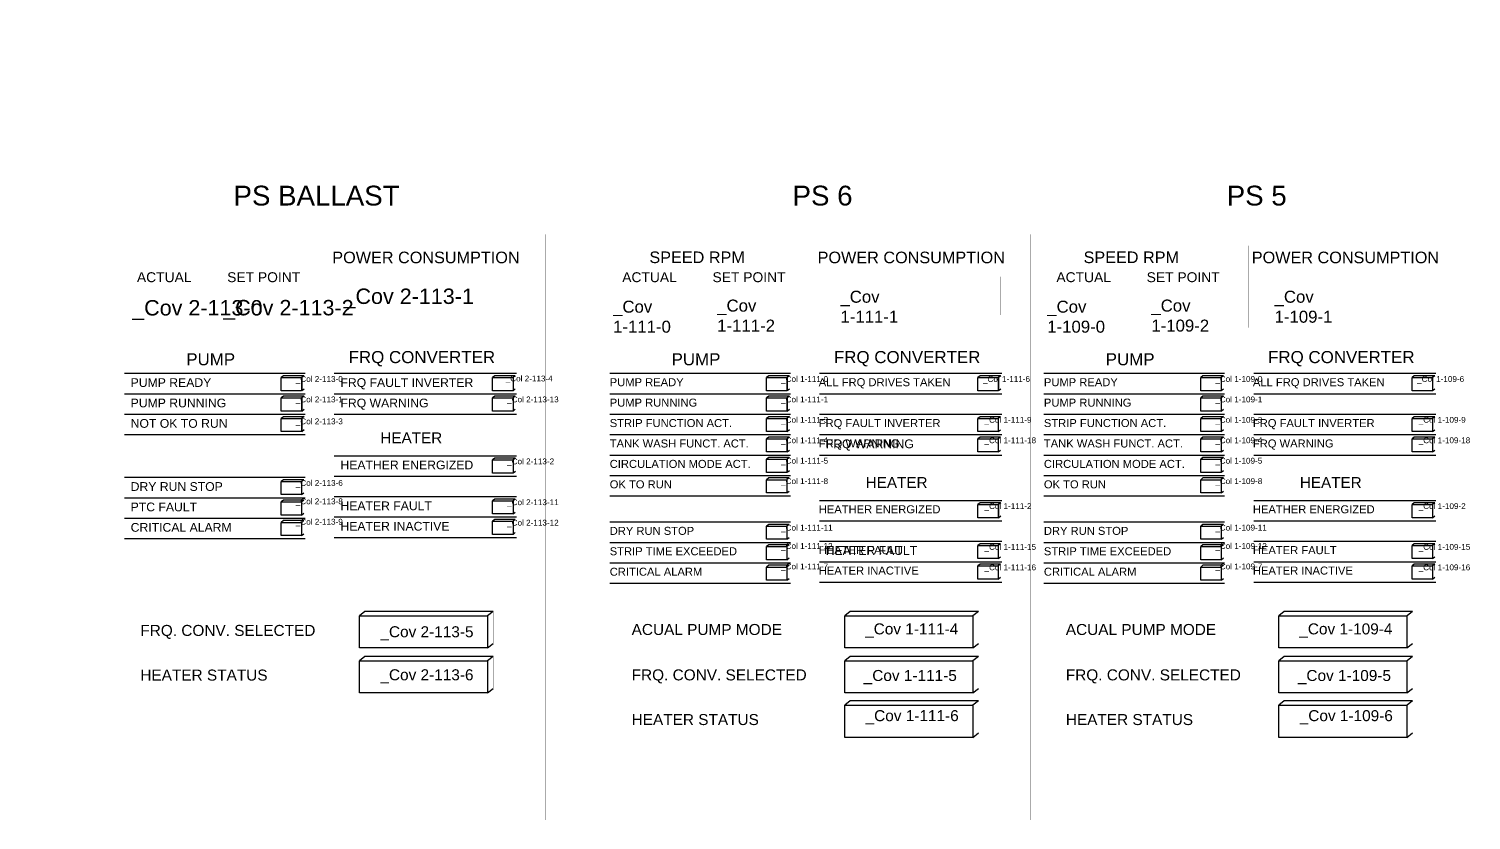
# Model space of a CAD drawing. Extents: x 56577 to 72798, y 155459 to 163459.
# Drawn here: x 56577 to 63786, y 159503 to 163459 of the extents above; entities that cross this region are included whole.
import ezdxf

# ---------------------------------------------------------------- set-up
doc = ezdxf.new("R2010")
doc.units = 0
doc.header["$MEASUREMENT"] = 0
doc.layers.get('0').update_dxf_attribs({"linetype": 'CONTINUOUS'})
for name, color, linetype in [('Alarm fields', 20, 'CONTINUOUS'), ('Info fields', 101, 'CONTINUOUS'), ('OMRISS', 8, 'CONTINUOUS'), ('Omriss pump object', 211, 'CONTINUOUS'), ('Pump text', 7, 'CONTINUOUS')]:
    doc.layers.add(name, color=color, linetype=linetype)
doc.layers.add('Bilge', color=50, linetype='CONTINUOUS', plot=False)
doc.styles.add('ARIAL', font='ARIAL.TTF', dxfattribs={"height": 12})

msp = doc.modelspace()

# ---------------------------------------------------------------- linework, layer by layer
at = {"layer": 'Alarm fields'}
for points in [[(58103.7, 161736.6), (59013.9, 161736.6)], [(58103.7, 161634.5), (59013.9, 161634.5)], [(58103.7, 161532.4), (59013.9, 161532.4)], [(60529.6, 161532.4), (61439.8, 161532.4)], [(62699.9, 161532.4), (63610.1, 161532.4)], [(60529.6, 161430.3), (61439.8, 161430.3)], [(62699.9, 161430.3), (63610.1, 161430.3)], [(60529.6, 161328.1), (61439.8, 161328.1)], [(62699.9, 161328.1), (63610.1, 161328.1)], [(57055.1, 161216.9), (57957.4, 161216.9)], [(57055.1, 161114.8), (57957.4, 161114.8)], [(58103.7, 161120.5), (59013.9, 161120.5)], [(57055.1, 161012.7), (57957.4, 161012.7)], [(58103.7, 161018.4), (59013.9, 161018.4)], [(59481, 160993.5), (60383.3, 160993.5)], [(61651.2, 160993.5), (62553.6, 160993.5)], [(57055.1, 160910.5), (57957.4, 160910.5)], [(58103.7, 160916.3), (59013.9, 160916.3)], [(59481, 160891.4), (60383.3, 160891.4)], [(60529.6, 160897.1), (61439.8, 160897.1)], [(61651.2, 160891.4), (62553.6, 160891.4)], [(62699.9, 160897.1), (63610.1, 160897.1)], [(59481, 160789.3), (60383.3, 160789.3)], [(60529.6, 160795), (61439.8, 160795)], [(61651.2, 160789.3), (62553.6, 160789.3)], [(62699.9, 160795), (63610.1, 160795)], [(59481, 160687.1), (60383.3, 160687.1)], [(60529.6, 160692.9), (61439.8, 160692.9)], [(61651.2, 160687.1), (62553.6, 160687.1)], [(62699.9, 160692.9), (63610.1, 160692.9)]]:
    msp.add_lwpolyline(points, dxfattribs=at)
at = {"layer": 'Alarm fields', "linetype": 'Continuous'}
for points in [[(59008.6, 161724.1), (58906, 161724.1), (58895.1, 161715.4), (58997, 161715.4), (58997.1, 161715.5)], [(59008.6, 161724.1), (58906, 161724.1), (58895.1, 161715.4), (58997, 161715.4), (58997.1, 161715.5)], [(59008.6, 161724.1), (58997.1, 161715.5), (58997, 161715.4), (58997, 161649.9), (59008.6, 161658.9)], [(59008.6, 161622), (58906, 161622), (58895.1, 161613.3), (58997, 161613.3), (58997.1, 161613.4)], [(59008.6, 161622), (58906, 161622), (58895.1, 161613.3), (58997, 161613.3), (58997.1, 161613.4)], [(59008.6, 161622), (58997.1, 161613.4), (58997, 161613.3), (58997, 161547.8), (59008.6, 161556.8)], [(61434.5, 161519.9), (61332, 161519.9), (61321, 161511.2), (61422.9, 161511.2), (61423, 161511.3)], [(61434.5, 161519.9), (61332, 161519.9), (61321, 161511.2), (61422.9, 161511.2), (61423, 161511.3)], [(61434.5, 161519.9), (61423, 161511.3), (61422.9, 161511.2), (61422.9, 161445.7), (61434.5, 161454.7)], [(63604.7, 161519.9), (63502.2, 161519.9), (63491.3, 161511.2), (63593.1, 161511.2), (63593.2, 161511.3)], [(63604.7, 161519.9), (63502.2, 161519.9), (63491.3, 161511.2), (63593.1, 161511.2), (63593.2, 161511.3)], [(63604.7, 161519.9), (63593.2, 161511.3), (63593.1, 161511.2), (63593.1, 161445.7), (63604.7, 161454.7)], [(61434.5, 161417.8), (61332, 161417.8), (61321, 161409.1), (61422.9, 161409.1), (61423, 161409.2)], [(61434.5, 161417.8), (61332, 161417.8), (61321, 161409.1), (61422.9, 161409.1), (61423, 161409.2)], [(61434.5, 161417.8), (61423, 161409.2), (61422.9, 161409.1), (61422.9, 161343.5), (61434.5, 161352.6)], [(63604.7, 161417.8), (63502.2, 161417.8), (63491.3, 161409.1), (63593.1, 161409.1), (63593.2, 161409.2)], [(63604.7, 161417.8), (63502.2, 161417.8), (63491.3, 161409.1), (63593.1, 161409.1), (63593.2, 161409.2)], [(63604.7, 161417.8), (63593.2, 161409.2), (63593.1, 161409.1), (63593.1, 161343.5), (63604.7, 161352.6)], [(57952.1, 161204.4), (57849.5, 161204.4), (57838.6, 161195.7), (57940.5, 161195.7), (57940.6, 161195.8)], [(57952.1, 161204.4), (57940.6, 161195.8), (57940.5, 161195.7), (57940.5, 161130.2), (57952.1, 161139.2)], [(57952.1, 161102.3), (57849.5, 161102.3), (57838.6, 161093.6), (57940.5, 161093.6), (57940.6, 161093.7)], [(57952.1, 161102.3), (57940.6, 161093.7), (57940.5, 161093.6), (57940.5, 161028.1), (57952.1, 161037.1)], [(59008.6, 161108), (58906, 161108), (58895.1, 161099.3), (58997, 161099.3), (58997.1, 161099.4)], [(59008.6, 161108), (58997.1, 161099.4), (58997, 161099.3), (58997, 161033.8), (59008.6, 161042.8)], [(57952.1, 161000.2), (57849.5, 161000.2), (57838.6, 160991.5), (57940.5, 160991.5), (57940.6, 160991.6)], [(57952.1, 161000.2), (57940.6, 160991.6), (57940.5, 160991.5), (57940.5, 160925.9), (57952.1, 160935)], [(59008.6, 161005.9), (58906, 161005.9), (58895.1, 160997.2), (58997, 160997.2), (58997.1, 160997.3)], [(59008.6, 161005.9), (58997.1, 160997.3), (58997, 160997.2), (58997, 160931.7), (59008.6, 160940.7)], [(60378, 160981), (60275.4, 160981), (60264.5, 160972.3), (60366.4, 160972.3), (60366.5, 160972.4)], [(60378, 160981), (60366.5, 160972.4), (60366.4, 160972.3), (60366.4, 160906.8), (60378, 160915.8)], [(62548.2, 160981), (62445.7, 160981), (62434.8, 160972.3), (62536.6, 160972.3), (62536.7, 160972.4)], [(62548.2, 160981), (62536.7, 160972.4), (62536.6, 160972.3), (62536.6, 160906.8), (62548.2, 160915.8)], [(60378, 160878.9), (60275.4, 160878.9), (60264.5, 160870.2), (60366.4, 160870.2), (60366.5, 160870.3)], [(60378, 160878.9), (60366.5, 160870.3), (60366.4, 160870.2), (60366.4, 160804.7), (60378, 160813.7)], [(61434.5, 160884.6), (61332, 160884.6), (61321, 160875.9), (61422.9, 160875.9), (61423, 160876)], [(61434.5, 160884.6), (61423, 160876), (61422.9, 160875.9), (61422.9, 160810.4), (61434.5, 160819.4)], [(62548.2, 160878.9), (62445.7, 160878.9), (62434.8, 160870.2), (62536.6, 160870.2), (62536.7, 160870.3)], [(62548.2, 160878.9), (62536.7, 160870.3), (62536.6, 160870.2), (62536.6, 160804.7), (62548.2, 160813.7)], [(63604.7, 160884.6), (63502.2, 160884.6), (63491.3, 160875.9), (63593.1, 160875.9), (63593.2, 160876)], [(63604.7, 160884.6), (63593.2, 160876), (63593.1, 160875.9), (63593.1, 160810.4), (63604.7, 160819.4)], [(60378, 160776.8), (60275.4, 160776.8), (60264.5, 160768.1), (60366.4, 160768.1), (60366.5, 160768.2)], [(60378, 160776.8), (60366.5, 160768.2), (60366.4, 160768.1), (60366.4, 160702.5), (60378, 160711.6)], [(61434.5, 160782.5), (61332, 160782.5), (61321, 160773.8), (61422.9, 160773.8), (61423, 160773.9)], [(61434.5, 160782.5), (61423, 160773.9), (61422.9, 160773.8), (61422.9, 160708.3), (61434.5, 160717.3)], [(62548.2, 160776.8), (62445.7, 160776.8), (62434.8, 160768.1), (62536.6, 160768.1), (62536.7, 160768.2)], [(62548.2, 160776.8), (62536.7, 160768.2), (62536.6, 160768.1), (62536.6, 160702.5), (62548.2, 160711.6)], [(63604.7, 160782.5), (63502.2, 160782.5), (63491.3, 160773.8), (63593.1, 160773.8), (63593.2, 160773.9)], [(63604.7, 160782.5), (63593.2, 160773.9), (63593.1, 160773.8), (63593.1, 160708.3), (63604.7, 160717.3)]]:
    msp.add_lwpolyline(points, dxfattribs=at)
for points in [[(58895.1, 161715.4), (58997, 161715.4), (58997, 161649.9), (58895.1, 161649.9)], [(58895.1, 161613.3), (58997, 161613.3), (58997, 161547.8), (58895.1, 161547.8)], [(61321, 161511.2), (61422.9, 161511.2), (61422.9, 161445.7), (61321, 161445.7)], [(63491.3, 161511.2), (63593.1, 161511.2), (63593.1, 161445.7), (63491.3, 161445.7)], [(61321, 161409.1), (61422.9, 161409.1), (61422.9, 161343.5), (61321, 161343.5)], [(63491.3, 161409.1), (63593.1, 161409.1), (63593.1, 161343.5), (63491.3, 161343.5)], [(57838.6, 161195.7), (57940.5, 161195.7), (57940.5, 161130.2), (57838.6, 161130.2)], [(57838.6, 161093.6), (57940.5, 161093.6), (57940.5, 161028.1), (57838.6, 161028.1)], [(58895.1, 161099.3), (58997, 161099.3), (58997, 161033.8), (58895.1, 161033.8)], [(57838.6, 160991.5), (57940.5, 160991.5), (57940.5, 160925.9), (57838.6, 160925.9)], [(58895.1, 160997.2), (58997, 160997.2), (58997, 160931.7), (58895.1, 160931.7)], [(60264.5, 160972.3), (60366.4, 160972.3), (60366.4, 160906.8), (60264.5, 160906.8)], [(62434.8, 160972.3), (62536.6, 160972.3), (62536.6, 160906.8), (62434.8, 160906.8)], [(60264.5, 160870.2), (60366.4, 160870.2), (60366.4, 160804.7), (60264.5, 160804.7)], [(61321, 160875.9), (61422.9, 160875.9), (61422.9, 160810.4), (61321, 160810.4)], [(62434.8, 160870.2), (62536.6, 160870.2), (62536.6, 160804.7), (62434.8, 160804.7)], [(63491.3, 160875.9), (63593.1, 160875.9), (63593.1, 160810.4), (63491.3, 160810.4)], [(60264.5, 160768.1), (60366.4, 160768.1), (60366.4, 160702.5), (60264.5, 160702.5)], [(61321, 160773.8), (61422.9, 160773.8), (61422.9, 160708.3), (61321, 160708.3)], [(62434.8, 160768.1), (62536.6, 160768.1), (62536.6, 160702.5), (62434.8, 160702.5)], [(63491.3, 160773.8), (63593.1, 160773.8), (63593.1, 160708.3), (63491.3, 160708.3)]]:
    msp.add_lwpolyline(points, close=True, dxfattribs=at)
at = {"layer": 'Alarm fields', "linetype": 'Continuous', "const_width": 0.0436}
for points in [[(59008.6, 161658.9), (59008.6, 161724.1)], [(58997, 161649.9), (59008.6, 161658.9)], [(59008.6, 161556.8), (59008.6, 161622)], [(58997, 161547.8), (59008.6, 161556.8)], [(61434.5, 161454.7), (61434.5, 161519.9)], [(63604.7, 161454.7), (63604.7, 161519.9)], [(61422.9, 161445.7), (61434.5, 161454.7)], [(63593.1, 161445.7), (63604.7, 161454.7)], [(61422.9, 161343.5), (61434.5, 161352.6)], [(61434.5, 161352.6), (61434.5, 161417.8)], [(63593.1, 161343.5), (63604.7, 161352.6)], [(63604.7, 161352.6), (63604.7, 161417.8)], [(57940.5, 161130.2), (57952.1, 161139.2)], [(57952.1, 161139.2), (57952.1, 161204.4)], [(57952.1, 161037.1), (57952.1, 161102.3)], [(59008.6, 161042.8), (59008.6, 161108)], [(57940.5, 161028.1), (57952.1, 161037.1)], [(57952.1, 160935), (57952.1, 161000.2)], [(58997, 161033.8), (59008.6, 161042.8)], [(59008.6, 160940.7), (59008.6, 161005.9)], [(57940.5, 160925.9), (57952.1, 160935)], [(58997, 160931.7), (59008.6, 160940.7)], [(60378, 160915.8), (60378, 160981)], [(62548.2, 160915.8), (62548.2, 160981)], [(60366.4, 160906.8), (60378, 160915.8)], [(60378, 160813.7), (60378, 160878.9)], [(61434.5, 160819.4), (61434.5, 160884.6)], [(62536.6, 160906.8), (62548.2, 160915.8)], [(62548.2, 160813.7), (62548.2, 160878.9)], [(63604.7, 160819.4), (63604.7, 160884.6)], [(60366.4, 160804.7), (60378, 160813.7)], [(60378, 160711.6), (60378, 160776.8)], [(61422.9, 160810.4), (61434.5, 160819.4)], [(61434.5, 160717.3), (61434.5, 160782.5)], [(62536.6, 160804.7), (62548.2, 160813.7)], [(62548.2, 160711.6), (62548.2, 160776.8)], [(63593.1, 160810.4), (63604.7, 160819.4)], [(63604.7, 160717.3), (63604.7, 160782.5)], [(60366.4, 160702.5), (60378, 160711.6)], [(61422.9, 160708.3), (61434.5, 160717.3)], [(62536.6, 160702.5), (62548.2, 160711.6)], [(63593.1, 160708.3), (63604.7, 160717.3)]]:
    msp.add_lwpolyline(points, dxfattribs=at)
at = {"layer": 'Info fields'}
for points in [[(57055.1, 161736.6), (57957.4, 161736.6)], [(59481, 161736.6), (60383.3, 161736.6)], [(60529.6, 161736.6), (61439.8, 161736.6)], [(61651.2, 161736.6), (62553.6, 161736.6)], [(62699.9, 161736.6), (63610.1, 161736.6)], [(57055.1, 161634.5), (57957.4, 161634.5)], [(59481, 161634.5), (60383.3, 161634.5)], [(60529.6, 161634.5), (61439.8, 161634.5)], [(61651.2, 161634.5), (62553.6, 161634.5)], [(62699.9, 161634.5), (63610.1, 161634.5)], [(57055.1, 161532.4), (57957.4, 161532.4)], [(59481, 161532.4), (60383.3, 161532.4)], [(61651.2, 161532.4), (62553.6, 161532.4)], [(57055.1, 161430.3), (57957.4, 161430.3)], [(57055.1, 161430.3), (57957.4, 161430.3)], [(59481, 161430.3), (60383.3, 161430.3)], [(59481, 161430.3), (60383.3, 161430.3)], [(61651.2, 161430.3), (62553.6, 161430.3)], [(61651.2, 161430.3), (62553.6, 161430.3)], [(58103.7, 161324.7), (59013.9, 161324.7)], [(59481, 161328.1), (60383.3, 161328.1)], [(61651.2, 161328.1), (62553.6, 161328.1)], [(58103.7, 161222.6), (59013.9, 161222.6)], [(59481, 161226), (60383.3, 161226)], [(59481, 161226), (60383.3, 161226)], [(61651.2, 161226), (62553.6, 161226)], [(61651.2, 161226), (62553.6, 161226)], [(59481, 161123.9), (60383.3, 161123.9)], [(60529.6, 161101.3), (61439.8, 161101.3)], [(61651.2, 161123.9), (62553.6, 161123.9)], [(62699.9, 161101.3), (63610.1, 161101.3)], [(60529.6, 160999.2), (61439.8, 160999.2)], [(62699.9, 160999.2), (63610.1, 160999.2)]]:
    msp.add_lwpolyline(points, dxfattribs=at)
at = {"layer": 'Info fields', "linetype": 'Continuous'}
for points in [[(57952.1, 161724.1), (57849.5, 161724.1), (57838.6, 161715.4), (57940.5, 161715.4), (57940.6, 161715.5)], [(57952.7, 161724.6), (57941.2, 161716), (57941, 161715.8), (57941, 161650.3), (57952.7, 161659.3)], [(60378, 161724.1), (60275.4, 161724.1), (60264.5, 161715.4), (60366.4, 161715.4), (60366.5, 161715.5)], [(60378.6, 161724.6), (60367.1, 161716), (60367, 161715.8), (60367, 161650.3), (60378.6, 161659.3)], [(61434.5, 161724.1), (61332, 161724.1), (61321, 161715.4), (61422.9, 161715.4), (61423, 161715.5)], [(61435.1, 161724.6), (61423.6, 161716), (61423.5, 161715.8), (61423.5, 161650.3), (61435.1, 161659.3)], [(62548.2, 161724.1), (62445.7, 161724.1), (62434.8, 161715.4), (62536.6, 161715.4), (62536.7, 161715.5)], [(62548.8, 161724.6), (62537.3, 161716), (62537.2, 161715.8), (62537.2, 161650.3), (62548.8, 161659.3)], [(63604.7, 161724.1), (63502.2, 161724.1), (63491.3, 161715.4), (63593.1, 161715.4), (63593.2, 161715.5)], [(63605.3, 161724.6), (63593.8, 161716), (63593.7, 161715.8), (63593.7, 161650.3), (63605.3, 161659.3)], [(57952.1, 161622), (57849.5, 161622), (57838.6, 161613.3), (57940.5, 161613.3), (57940.6, 161613.4)], [(57952.7, 161622.5), (57941.2, 161613.9), (57941, 161613.7), (57941, 161548.2), (57952.7, 161557.2)], [(60378, 161622), (60275.4, 161622), (60264.5, 161613.3), (60366.4, 161613.3), (60366.5, 161613.4)], [(60378.6, 161622.5), (60367.1, 161613.9), (60367, 161613.7), (60367, 161548.2), (60378.6, 161557.2)], [(62548.2, 161622), (62445.7, 161622), (62434.8, 161613.3), (62536.6, 161613.3), (62536.7, 161613.4)], [(62548.8, 161622.5), (62537.3, 161613.9), (62537.2, 161613.7), (62537.2, 161548.2), (62548.8, 161557.2)], [(57952.1, 161519.9), (57849.5, 161519.9), (57838.6, 161511.2), (57940.5, 161511.2), (57940.6, 161511.3)], [(57952.7, 161520.4), (57941.2, 161511.8), (57941, 161511.6), (57941, 161446.1), (57952.7, 161455.1)], [(60378, 161519.9), (60275.4, 161519.9), (60264.5, 161511.2), (60366.4, 161511.2), (60366.5, 161511.3)], [(60378.6, 161520.4), (60367.1, 161511.8), (60367, 161511.6), (60367, 161446.1), (60378.6, 161455.1)], [(62548.2, 161519.9), (62445.7, 161519.9), (62434.8, 161511.2), (62536.6, 161511.2), (62536.7, 161511.3)], [(62548.8, 161520.4), (62537.3, 161511.8), (62537.2, 161511.6), (62537.2, 161446.1), (62548.8, 161455.1)], [(60378, 161417.8), (60275.4, 161417.8), (60264.5, 161409.1), (60366.4, 161409.1), (60366.5, 161409.2)], [(60378.6, 161418.2), (60367.1, 161409.7), (60367, 161409.5), (60367, 161344), (60378.6, 161353)], [(62548.2, 161417.8), (62445.7, 161417.8), (62434.8, 161409.1), (62536.6, 161409.1), (62536.7, 161409.2)], [(62548.8, 161418.2), (62537.3, 161409.7), (62537.2, 161409.5), (62537.2, 161344), (62548.8, 161353)], [(59008.6, 161312.2), (58906, 161312.2), (58895.1, 161303.5), (58997, 161303.5), (58997.1, 161303.6)], [(59009.2, 161312.7), (58997.7, 161304.1), (58997.5, 161304), (58997.5, 161238.4), (59009.2, 161247.5)], [(60378, 161315.7), (60275.4, 161315.7), (60264.5, 161307), (60366.4, 161307), (60366.5, 161307.1)], [(60378.6, 161316.1), (60367.1, 161307.5), (60367, 161307.4), (60367, 161241.9), (60378.6, 161250.9)], [(62548.2, 161315.7), (62445.7, 161315.7), (62434.8, 161307), (62536.6, 161307), (62536.7, 161307.1)], [(62548.8, 161316.1), (62537.3, 161307.5), (62537.2, 161307.4), (62537.2, 161241.9), (62548.8, 161250.9)], [(60378, 161213.6), (60275.4, 161213.6), (60264.5, 161204.8), (60366.4, 161204.8), (60366.5, 161205)], [(60378, 161213.6), (60366.5, 161205), (60366.4, 161204.8), (60366.4, 161139.3), (60378, 161148.3)], [(62548.2, 161213.6), (62445.7, 161213.6), (62434.8, 161204.8), (62536.6, 161204.8), (62536.7, 161205)], [(62548.2, 161213.6), (62536.7, 161205), (62536.6, 161204.8), (62536.6, 161139.3), (62548.2, 161148.3)], [(61434.5, 161088.8), (61332, 161088.8), (61321, 161080.1), (61422.9, 161080.1), (61423, 161080.3)], [(61435.1, 161089.3), (61423.6, 161080.7), (61423.5, 161080.6), (61423.5, 161015), (61435.1, 161024.1)], [(63604.7, 161088.8), (63502.2, 161088.8), (63491.3, 161080.1), (63593.1, 161080.1), (63593.2, 161080.3)], [(63605.3, 161089.3), (63593.8, 161080.7), (63593.7, 161080.6), (63593.7, 161015), (63605.3, 161024.1)], [(58897.8, 160545.4), (58256.4, 160545.4), (58229.7, 160524.1), (58869.3, 160524.1), (58869.7, 160524.4)], [(58897.8, 160545.4), (58869.7, 160524.4), (58869.3, 160524.1), (58869.3, 160363.5), (58897.8, 160385.6)], [(61323.7, 160545.4), (60682.3, 160545.4), (60655.6, 160524.1), (61295.2, 160524.1), (61295.6, 160524.4)], [(61323.7, 160545.4), (61295.6, 160524.4), (61295.2, 160524.1), (61295.2, 160363.5), (61323.7, 160385.6)], [(63493.9, 160545.4), (62852.6, 160545.4), (62825.8, 160524.1), (63465.4, 160524.1), (63465.8, 160524.4)], [(63493.9, 160545.4), (63465.8, 160524.4), (63465.4, 160524.1), (63465.4, 160363.5), (63493.9, 160385.6)], [(58897.8, 160320.8), (58256.4, 160320.8), (58229.7, 160299.4), (58869.3, 160299.4), (58869.7, 160299.8)], [(58897.8, 160320.8), (58869.7, 160299.8), (58869.3, 160299.4), (58869.3, 160138.9), (58897.8, 160161)], [(61323.7, 160320.8), (60682.3, 160320.8), (60655.6, 160299.4), (61295.2, 160299.4), (61295.6, 160299.8)], [(61323.7, 160320.8), (61295.6, 160299.8), (61295.2, 160299.4), (61295.2, 160138.9), (61323.7, 160161)], [(63493.9, 160320.8), (62852.6, 160320.8), (62825.8, 160299.4), (63465.4, 160299.4), (63465.8, 160299.8)], [(63493.9, 160320.8), (63465.8, 160299.8), (63465.4, 160299.4), (63465.4, 160138.9), (63493.9, 160161)], [(61323.7, 160098.6), (60682.3, 160098.6), (60655.6, 160077.2), (61295.2, 160077.2), (61295.6, 160077.6)], [(61323.7, 160098.6), (61295.6, 160077.6), (61295.2, 160077.2), (61295.2, 159916.7), (61323.7, 159938.8)], [(63493.9, 160098.6), (62852.6, 160098.6), (62825.8, 160077.2), (63465.4, 160077.2), (63465.8, 160077.6)], [(63493.9, 160098.6), (63465.8, 160077.6), (63465.4, 160077.2), (63465.4, 159916.7), (63493.9, 159938.8)]]:
    msp.add_lwpolyline(points, dxfattribs=at)
for points in [[(57838.6, 161715.4), (57940.5, 161715.4), (57940.5, 161649.9), (57838.6, 161649.9)], [(60264.5, 161715.4), (60366.4, 161715.4), (60366.4, 161649.9), (60264.5, 161649.9)], [(61321, 161715.4), (61422.9, 161715.4), (61422.9, 161649.9), (61321, 161649.9)], [(62434.8, 161715.4), (62536.6, 161715.4), (62536.6, 161649.9), (62434.8, 161649.9)], [(63491.3, 161715.4), (63593.1, 161715.4), (63593.1, 161649.9), (63491.3, 161649.9)], [(57838.6, 161613.3), (57940.5, 161613.3), (57940.5, 161547.8), (57838.6, 161547.8)], [(60264.5, 161613.3), (60366.4, 161613.3), (60366.4, 161547.8), (60264.5, 161547.8)], [(62434.8, 161613.3), (62536.6, 161613.3), (62536.6, 161547.8), (62434.8, 161547.8)], [(57838.6, 161511.2), (57940.5, 161511.2), (57940.5, 161445.7), (57838.6, 161445.7)], [(60264.5, 161511.2), (60366.4, 161511.2), (60366.4, 161445.7), (60264.5, 161445.7)], [(62434.8, 161511.2), (62536.6, 161511.2), (62536.6, 161445.7), (62434.8, 161445.7)], [(60264.5, 161409.1), (60366.4, 161409.1), (60366.4, 161343.5), (60264.5, 161343.5)], [(62434.8, 161409.1), (62536.6, 161409.1), (62536.6, 161343.5), (62434.8, 161343.5)], [(58895.1, 161303.5), (58997, 161303.5), (58997, 161238), (58895.1, 161238)], [(60264.5, 161307), (60366.4, 161307), (60366.4, 161241.4), (60264.5, 161241.4)], [(62434.8, 161307), (62536.6, 161307), (62536.6, 161241.4), (62434.8, 161241.4)], [(60264.5, 161204.8), (60366.4, 161204.8), (60366.4, 161139.3), (60264.5, 161139.3)], [(62434.8, 161204.8), (62536.6, 161204.8), (62536.6, 161139.3), (62434.8, 161139.3)], [(61321, 161080.1), (61422.9, 161080.1), (61422.9, 161014.6), (61321, 161014.6)], [(63491.3, 161080.1), (63593.1, 161080.1), (63593.1, 161014.6), (63491.3, 161014.6)], [(58229.7, 160524.1), (58869.3, 160524.1), (58869.3, 160363.5), (58229.7, 160363.5)], [(60655.6, 160524.1), (61295.2, 160524.1), (61295.2, 160363.5), (60655.6, 160363.5)], [(62825.8, 160524.1), (63465.4, 160524.1), (63465.4, 160363.5), (62825.8, 160363.5)], [(58229.7, 160299.4), (58869.3, 160299.4), (58869.3, 160138.9), (58229.7, 160138.9)], [(60655.6, 160299.4), (61295.2, 160299.4), (61295.2, 160138.9), (60655.6, 160138.9)], [(62825.8, 160299.4), (63465.4, 160299.4), (63465.4, 160138.9), (62825.8, 160138.9)], [(60655.6, 160077.2), (61295.2, 160077.2), (61295.2, 159916.7), (60655.6, 159916.7)], [(62825.8, 160077.2), (63465.4, 160077.2), (63465.4, 159916.7), (62825.8, 159916.7)]]:
    msp.add_lwpolyline(points, close=True, dxfattribs=at)
for points, const_width in [([(57952.7, 161659.3), (57952.7, 161724.6)], 0.0436), ([(60378.6, 161659.3), (60378.6, 161724.6)], 0.0436), ([(61435.1, 161659.3), (61435.1, 161724.6)], 0.0436), ([(62548.8, 161659.3), (62548.8, 161724.6)], 0.0436), ([(63605.3, 161659.3), (63605.3, 161724.6)], 0.0436), ([(57941, 161650.3), (57952.7, 161659.3)], 0.0436), ([(60367, 161650.3), (60378.6, 161659.3)], 0.0436), ([(61423.5, 161650.3), (61435.1, 161659.3)], 0.0436), ([(62537.2, 161650.3), (62548.8, 161659.3)], 0.0436), ([(63593.7, 161650.3), (63605.3, 161659.3)], 0.0436), ([(57952.7, 161557.2), (57952.7, 161622.5)], 0.0436), ([(60378.6, 161557.2), (60378.6, 161622.5)], 0.0436), ([(62548.8, 161557.2), (62548.8, 161622.5)], 0.0436), ([(57941, 161548.2), (57952.7, 161557.2)], 0.0436), ([(57952.7, 161455.1), (57952.7, 161520.4)], 0.0436), ([(60367, 161548.2), (60378.6, 161557.2)], 0.0436), ([(60378.6, 161455.1), (60378.6, 161520.4)], 0.0436), ([(62537.2, 161548.2), (62548.8, 161557.2)], 0.0436), ([(62548.8, 161455.1), (62548.8, 161520.4)], 0.0436), ([(60367, 161344), (60378.6, 161353)], 0.0436), ([(60378.6, 161353), (60378.6, 161418.2)], 0.0436), ([(62537.2, 161344), (62548.8, 161353)], 0.0436), ([(62548.8, 161353), (62548.8, 161418.2)], 0.0436), ([(59009.2, 161247.5), (59009.2, 161312.7)], 0.0436), ([(60378.6, 161250.9), (60378.6, 161316.1)], 0.0436), ([(62548.8, 161250.9), (62548.8, 161316.1)], 0.0436), ([(58997.5, 161238.4), (59009.2, 161247.5)], 0.0436), ([(60367, 161241.9), (60378.6, 161250.9)], 0.0436), ([(60378, 161148.3), (60378, 161213.6)], 0.0436), ([(62537.2, 161241.9), (62548.8, 161250.9)], 0.0436), ([(62548.2, 161148.3), (62548.2, 161213.6)], 0.0436), ([(60366.4, 161139.3), (60378, 161148.3)], 0.0436), ([(62536.6, 161139.3), (62548.2, 161148.3)], 0.0436), ([(61435.1, 161024.1), (61435.1, 161089.3)], 0.0436), ([(63605.3, 161024.1), (63605.3, 161089.3)], 0.0436), ([(61423.5, 161015), (61435.1, 161024.1)], 0.0436), ([(63593.7, 161015), (63605.3, 161024.1)], 0.0436), ([(58897.8, 160385.6), (58897.8, 160545.4)], 0.107), ([(61323.7, 160385.6), (61323.7, 160545.4)], 0.107), ([(63493.9, 160385.6), (63493.9, 160545.4)], 0.107), ([(58869.3, 160363.5), (58897.8, 160385.6)], 0.107), ([(61295.2, 160363.5), (61323.7, 160385.6)], 0.107), ([(63465.4, 160363.5), (63493.9, 160385.6)], 0.107), ([(58897.8, 160161), (58897.8, 160320.8)], 0.107), ([(61323.7, 160161), (61323.7, 160320.8)], 0.107), ([(63493.9, 160161), (63493.9, 160320.8)], 0.107), ([(58869.3, 160138.9), (58897.8, 160161)], 0.107), ([(61295.2, 160138.9), (61323.7, 160161)], 0.107), ([(63465.4, 160138.9), (63493.9, 160161)], 0.107), ([(61323.7, 159938.8), (61323.7, 160098.6)], 0.107), ([(63493.9, 159938.8), (63493.9, 160098.6)], 0.107), ([(61295.2, 159916.7), (61323.7, 159938.8)], 0.107), ([(63465.4, 159916.7), (63493.9, 159938.8)], 0.107)]:
    msp.add_lwpolyline(points, dxfattribs=dict(at, const_width=const_width))
at = {"layer": 'OMRISS', "linetype": 'Continuous'}
for points, const_width in [([(56577.2, 163418.5), (56577.2, 163458.5), (56617.2, 163458.5)], 0.6), ([(56987.4, 162775.4), (56987.4, 162431.5), (59157.7, 162431.5), (59157.7, 162775.4), (56987.4, 162775.4)], 0.033), ([(59413.4, 162775.4), (59413.4, 162431.5), (61583.6, 162431.5), (61583.6, 162775.4), (59413.4, 162775.4)], 0.033), ([(61583.6, 162775.4), (61583.6, 162431.5), (63753.8, 162431.5), (63753.8, 162775.4), (61583.6, 162775.4)], 0.033), ([(63753.8, 162775.4), (63753.8, 162431.5), (65924, 162431.5), (65924, 162775.4), (63753.8, 162775.4)], 0.033), ([(56987.4, 162431.5), (56987.4, 159503.1), (59157.7, 159503.1), (59157.7, 162431.5), (56987.4, 162431.5)], 0.55), ([(57026.5, 162375.4), (57026.5, 161965.3), (57995.9, 161965.3), (57995.9, 162375.4), (57026.5, 162375.4)], 0.033), ([(58077.4, 162375.4), (58077.4, 161965.3), (59046.9, 161965.3), (59046.9, 162375.4), (58077.4, 162375.4)], 0.033), ([(59413.4, 162431.5), (59413.4, 159503.1), (61583.6, 159503.1), (61583.6, 162431.5), (59413.4, 162431.5)], 0.55), ([(59452.4, 162375.4), (59452.4, 161965.3), (60421.8, 161965.3), (60421.8, 162375.4), (59452.4, 162375.4)], 0.033), ([(60503.3, 162375.4), (60503.3, 161965.3), (61472.8, 161965.3), (61472.8, 162375.4), (60503.3, 162375.4)], 0.033), ([(61583.6, 162431.5), (61583.6, 159503.1), (63753.8, 159503.1), (63753.8, 162431.5), (61583.6, 162431.5)], 0.55), ([(61622.6, 162375.4), (61622.6, 161965.3), (62592, 161965.3), (62592, 162375.4), (61622.6, 162375.4)], 0.033), ([(62673.5, 162375.4), (62673.5, 161965.3), (63643, 161965.3), (63643, 162375.4), (62673.5, 162375.4)], 0.033), ([(63753.8, 162431.5), (63753.8, 159503.1), (65924, 159503.1), (65924, 162431.5), (63753.8, 162431.5)], 0.55), ([(57029.8, 161903), (57029.8, 160869.7), (57992.5, 160869.7), (57992.5, 161903), (57029.8, 161903)], 0.0396), ([(58080.6, 161903), (58080.6, 160869.7), (59043.3, 160869.7), (59043.3, 161903), (58080.6, 161903)], 0.0396), ([(59455.7, 161903), (59455.7, 160646.3), (60418.4, 160646.3), (60418.4, 161903), (59455.7, 161903)], 0.0396), ([(60506.6, 161903), (60506.6, 160646.3), (61469.2, 160646.3), (61469.2, 161903), (60506.6, 161903)], 0.0396), ([(61625.9, 161903), (61625.9, 160646.3), (62588.6, 160646.3), (62588.6, 161903), (61625.9, 161903)], 0.0396), ([(62676.8, 161903), (62676.8, 160646.3), (63639.4, 160646.3), (63639.4, 161903), (62676.8, 161903)], 0.0396), ([(57117.5, 160586.5), (57117.5, 159848.3), (58961.6, 159848.3), (58961.6, 160586.5), (57117.5, 160586.5)], 0.0594), ([(59543.4, 160586.5), (59543.4, 159848.3), (61387.5, 159848.3), (61387.5, 160586.5), (59543.4, 160586.5)], 0.0594), ([(61713.6, 160586.5), (61713.6, 159848.3), (63557.7, 159848.3), (63557.7, 160586.5), (61713.6, 160586.5)], 0.0594)]:
    msp.add_lwpolyline(points, dxfattribs=dict(at, const_width=const_width))
at = {"layer": 'Omriss pump object', "linetype": 'Continuous'}
for points, const_width in [([(57049.9, 162257), (57049.9, 162174.4), (57485.4, 162174.4), (57485.4, 162257), (57049.9, 162257)], 0.033), ([(57537.2, 162257), (57537.2, 162174.4), (57972.7, 162174.4), (57972.7, 162257), (57537.2, 162257)], 0.033), ([(58122.5, 162219.4), (58122.5, 162028), (59009.5, 162028), (59009.5, 162219.4), (58122.5, 162219.4)], 0.033), ([(59475.9, 162257), (59475.9, 162174.4), (59911.3, 162174.4), (59911.3, 162257), (59475.9, 162257)], 0.033), ([(59963.1, 162257), (59963.1, 162174.4), (60398.6, 162174.4), (60398.6, 162257), (59963.1, 162257)], 0.033), ([(60548.4, 162219.4), (60548.4, 162028), (61435.5, 162028), (61435.5, 162219.4), (60548.4, 162219.4)], 0.033), ([(61646.1, 162257), (61646.1, 162174.4), (62081.5, 162174.4), (62081.5, 162257), (61646.1, 162257)], 0.033), ([(62133.3, 162257), (62133.3, 162174.4), (62568.8, 162174.4), (62568.8, 162257), (62133.3, 162257)], 0.033), ([(62718.6, 162219.4), (62718.6, 162028), (63605.7, 162028), (63605.7, 162219.4), (62718.6, 162219.4)], 0.033), ([(57049.9, 162174.4), (57049.9, 161983), (57485.4, 161983), (57485.4, 162174.4), (57049.9, 162174.4)], 0.033), ([(57537.2, 162174.4), (57537.2, 161983), (57972.7, 161983), (57972.7, 162174.4), (57537.2, 162174.4)], 0.033), ([(59475.9, 162174.4), (59475.9, 161983), (59911.3, 161983), (59911.3, 162174.4), (59475.9, 162174.4)], 0.033), ([(59963.1, 162174.4), (59963.1, 161983), (60398.6, 161983), (60398.6, 162174.4), (59963.1, 162174.4)], 0.033), ([(61646.1, 162174.4), (61646.1, 161983), (62081.5, 161983), (62081.5, 162174.4), (61646.1, 162174.4)], 0.033), ([(62133.3, 162174.4), (62133.3, 161983), (62568.8, 161983), (62568.8, 162174.4), (62133.3, 162174.4)], 0.033), ([(57941, 161715.8), (57941.2, 161716), (57952.7, 161724.6)], 0.0436), ([(58997, 161715.4), (58997.1, 161715.5), (59008.6, 161724.1)], 0.0436), ([(58997.5, 161715.8), (58997.7, 161716), (59009.2, 161724.6)], 0.0436), ([(60367, 161715.8), (60367.1, 161716), (60378.6, 161724.6)], 0.0436), ([(61423.5, 161715.8), (61423.6, 161716), (61435.1, 161724.6)], 0.0436), ([(62537.2, 161715.8), (62537.3, 161716), (62548.8, 161724.6)], 0.0436), ([(63593.7, 161715.8), (63593.8, 161716), (63605.3, 161724.6)], 0.0436), ([(57941, 161613.7), (57941.2, 161613.9), (57952.7, 161622.5)], 0.0436), ([(60367, 161613.7), (60367.1, 161613.9), (60378.6, 161622.5)], 0.0436), ([(62537.2, 161613.7), (62537.3, 161613.9), (62548.8, 161622.5)], 0.0436), ([(57941, 161511.6), (57941.2, 161511.8), (57952.7, 161520.4)], 0.0436), ([(60367, 161511.6), (60367.1, 161511.8), (60378.6, 161520.4)], 0.0436), ([(61422.9, 161511.2), (61423, 161511.3), (61434.5, 161519.9)], 0.0436), ([(61423.5, 161511.6), (61423.6, 161511.8), (61435.1, 161520.4)], 0.0436), ([(62537.2, 161511.6), (62537.3, 161511.8), (62548.8, 161520.4)], 0.0436), ([(63593.1, 161511.2), (63593.2, 161511.3), (63604.7, 161519.9)], 0.0436), ([(63593.7, 161511.6), (63593.8, 161511.8), (63605.3, 161520.4)], 0.0436), ([(57941, 161446.1), (57952.7, 161455.1)], 0.0436), ([(60367, 161446.1), (60378.6, 161455.1)], 0.0436), ([(62537.2, 161446.1), (62548.8, 161455.1)], 0.0436), ([(60367, 161409.5), (60367.1, 161409.7), (60378.6, 161418.2)], 0.0436), ([(62537.2, 161409.5), (62537.3, 161409.7), (62548.8, 161418.2)], 0.0436), ([(58997.5, 161304), (58997.7, 161304.1), (59009.2, 161312.7)], 0.0436), ([(60367, 161307.4), (60367.1, 161307.5), (60378.6, 161316.1)], 0.0436), ([(62537.2, 161307.4), (62537.3, 161307.5), (62548.8, 161316.1)], 0.0436), ([(60366.4, 161204.8), (60366.5, 161205), (60378, 161213.6)], 0.0436), ([(62536.6, 161204.8), (62536.7, 161205), (62548.2, 161213.6)], 0.0436), ([(57940.5, 161195.7), (57940.6, 161195.8), (57952.1, 161204.4)], 0.0436), ([(57940.5, 161093.6), (57940.6, 161093.7), (57952.1, 161102.3)], 0.0436), ([(58997, 161099.3), (58997.1, 161099.4), (59008.6, 161108)], 0.0436), ([(61423.5, 161080.6), (61423.6, 161080.7), (61435.1, 161089.3)], 0.0436), ([(63593.7, 161080.6), (63593.8, 161080.7), (63605.3, 161089.3)], 0.0436), ([(57940.5, 160991.5), (57940.6, 160991.6), (57952.1, 161000.2)], 0.0436), ([(58997, 160997.2), (58997.1, 160997.3), (59008.6, 161005.9)], 0.0436), ([(60366.4, 160972.3), (60366.5, 160972.4), (60378, 160981)], 0.0436), ([(62536.6, 160972.3), (62536.7, 160972.4), (62548.2, 160981)], 0.0436), ([(60366.4, 160870.2), (60366.5, 160870.3), (60378, 160878.9)], 0.0436), ([(61422.9, 160875.9), (61423, 160876), (61434.5, 160884.6)], 0.0436), ([(62536.6, 160870.2), (62536.7, 160870.3), (62548.2, 160878.9)], 0.0436), ([(63593.1, 160875.9), (63593.2, 160876), (63604.7, 160884.6)], 0.0436), ([(60366.4, 160768.1), (60366.5, 160768.2), (60378, 160776.8)], 0.0436), ([(61422.9, 160773.8), (61423, 160773.9), (61434.5, 160782.5)], 0.0436), ([(62536.6, 160768.1), (62536.7, 160768.2), (62548.2, 160776.8)], 0.0436), ([(63593.1, 160773.8), (63593.2, 160773.9), (63604.7, 160782.5)], 0.0436)]:
    msp.add_lwpolyline(points, dxfattribs=dict(at, const_width=const_width))

# ---------------------------------------------------------------- texts
at = {"attachment_point": 1, "style": 'ARIAL'}
for s, insert, char_height, width in [('PS BALLAST', (57599.9, 162674.6), 99, 890.559), ('PS 6', (60394.4, 162674.6), 99, 890.559), ('PS 5', (62564.6, 162674.6), 99, 890.559), ('POWER CONSUMPTION', (58093.8, 162344.9), 58, 1213.872), ('SPEED RPM', (59678.8, 162345.7), 58, 495.413), ('POWER CONSUMPTION', (60519.7, 162344.9), 58, 1213.872), ('SPEED RPM', (61849.1, 162345.7), 58, 495.413), ('POWER CONSUMPTION', (62690, 162344.9), 58, 1213.872), ('ACTUAL', (57117.1, 162241.9), 49.5, 495.413), ('SET POINT', (57568.3, 162241.9), 49.5, 495.413), ('ACTUAL', (59543, 162241.9), 49.5, 495.413), ('SET POINT', (59994.3, 162241.9), 49.5, 495.413), ('ACTUAL', (61713.3, 162241.9), 49.5, 495.413), ('SET POINT', (62164.5, 162241.9), 49.5, 495.413), ('PUMP ', (57363.7, 161837.2), 60.5, 854.452), ('FRQ CONVERTER', (58175.2, 161848.1), 60.5, 1234.882), ('PUMP ', (59789.6, 161837.2), 60.5, 854.452), ('FRQ CONVERTER', (60601.1, 161848.1), 60.5, 1234.882), ('PUMP ', (61959.8, 161837.2), 60.5, 854.452), ('FRQ CONVERTER', (62771.3, 161848.1), 60.5, 1234.882), ('PUMP READY', (57085.8, 161712.2), 43.64, 655.184), ('FRQ FAULT INVERTER', (58134.4, 161712.2), 43.642, 863.792), ('PUMP READY', (59480.5, 161712.2), 40, 655.184), ('ALL FRQ DRIVES TAKEN', (60525.3, 161712.2), 40, 1104.322), ('PUMP READY', (61650.7, 161712.2), 40, 655.184), ('ALL FRQ DRIVES TAKEN', (62695.5, 161712.2), 40, 1104.322), ('PUMP RUNNING', (57085.8, 161610.1), 43.642, 655.184), ('FRQ WARNING', (58134.4, 161610.1), 43.642, 655.184), ('PUMP RUNNING', (59480.5, 161610.1), 40, 655.184), ('PUMP RUNNING', (61650.7, 161610.1), 40, 655.184), ('NOT OK TO RUN', (57085.8, 161508), 43.642, 655.184), ('STRIP FUNCTION ACT.', (59480.5, 161508), 40, 754.367), ('FRQ FAULT INVERTER', (60525.3, 161508), 40, 863.792), ('STRIP FUNCTION ACT.', (61650.7, 161508), 40, 754.367), ('FRQ FAULT INVERTER', (62695.5, 161508), 40, 863.792), ('HEATER ', (58334.1, 161441.5), 54.55, 982.62), ('TANK WASH FUNCT. ACT.', (59480.5, 161405.9), 40, 952.733), ('FRQ WARNING', (60525.3, 161405.9), 40, 655.184), ('FRQ WARNING', (60560.3, 161405.9), 43.642, 655.184), ('TANK WASH FUNCT. ACT.', (61650.7, 161405.9), 40, 952.733), ('FRQ WARNING', (62695.5, 161405.9), 40, 655.184), ('HEATHER ENERGIZED', (58134.4, 161300.3), 43.642, 978.435), ('CIRCULATION MODE ACT.', (59480.5, 161303.8), 40, 952.733), ('CIRCULATION MODE ACT.', (61650.7, 161303.8), 40, 952.733), ('HEATER ', (60760.1, 161218.1), 54.55, 982.62), ('HEATER ', (62930.3, 161218.1), 54.55, 982.62), ('DRY RUN STOP', (57085.8, 161192.5), 43.642, 655.184), ('OK TO RUN', (59480.5, 161201.7), 40, 655.184), ('OK TO RUN', (61650.7, 161201.7), 40, 655.184), ('PTC FAULT', (57085.8, 161090.4), 43.64, 729.899), ('HEATER FAULT', (58134.4, 161096.1), 43.642, 655.184), ('HEATHER ENERGIZED', (60525.3, 161076.9), 40, 978.435), ('HEATHER ENERGIZED', (62695.5, 161076.9), 40, 978.435), ('HEATER INACTIVE', (58134.4, 160994), 43.642, 655.184), ('CRITICAL ALARM', (57085.8, 160988.3), 43.642, 655.184), ('DRY RUN STOP', (59480.5, 160969.1), 40, 655.184), ('DRY RUN STOP', (61650.7, 160969.1), 40, 655.184), ('STRIP TIME EXCEEDED', (59480.5, 160867), 40, 729.899), ('HEATER FAULT', (60525.3, 160872.7), 40, 655.184), ('HEATER FAULT', (60560.3, 160872.7), 43.642, 655.184), ('STRIP TIME EXCEEDED', (61650.7, 160867), 40, 729.899), ('HEATER FAULT', (62695.5, 160872.7), 40, 655.184), ('CRITICAL ALARM', (59480.5, 160764.9), 40, 655.184), ('HEATER INACTIVE', (60525.3, 160770.6), 40, 655.184), ('CRITICAL ALARM', (61650.7, 160764.9), 40, 655.184), ('HEATER INACTIVE', (62695.5, 160770.6), 40, 655.184), ('FRQ. CONV. SELECTED', (57134.1, 160478.8), 55, 1070.092), ('ACUAL PUMP MODE', (59590, 160483.5), 55, 1070.092), ('ACUAL PUMP MODE', (61760.3, 160483.5), 55, 1070.092), ('HEATER STATUS', (57134.1, 160255.5), 55, 1070.092), ('FRQ. CONV. SELECTED', (59590, 160256.5), 55, 1070.092), ('FRQ. CONV. SELECTED', (61760.3, 160256.5), 55, 1070.092), ('HEATER STATUS', (59590, 160033.3), 55, 1070.092), ('HEATER STATUS', (61760.3, 160033.3), 55, 1070.092)]:
    msp.add_mtext(s, dxfattribs=dict(at, insert=insert, char_height=char_height, width=width))
at = {"layer": 'Bilge', "color": 0, "linetype": 'Continuous', "style": 'ARIAL'}
for s, height, p in [('_Cov 2-113-1', 77, (58149.8, 162083.4)), ('_Cov 2-113-0', 77, (57093.4, 162025.8)), ('_Cov 2-113-2', 77, (57548.5, 162026.5)), ('_Cov 1-111-4', 55, (60757.2, 160431.5)), ('_Cov 1-109-4', 55, (62927.5, 160431.5)), ('_Cov 2-113-5', 55, (58334.2, 160417.2)), ('_Cov 2-113-6', 55, (58334.2, 160202.1)), ('_Cov 1-111-5', 55, (60750.1, 160198.5)), ('_Cov 1-109-5', 55, (62920.3, 160198.5)), ('_Cov 1-111-6', 55, (60759.5, 159997.7)), ('_Cov 1-109-6', 55, (62929.7, 159997.7))]:
    msp.add_text(s, height=height, dxfattribs=at).set_placement(p)
at = {"layer": 'Pump text', "color": 0, "linetype": 'Continuous', "style": 'ARIAL'}
for s, p in [('_Col 2-113-0', (57911.3, 161693.7)), ('_Col 2-113-4', (58960.5, 161696.1)), ('_Col 1-111-0', (60337.2, 161693.7)), ('_Col 1-111-6', (61346.4, 161693.7)), ('_Col 1-109-0', (62507.5, 161693.7)), ('_Col 1-109-6', (63516.6, 161693.7)), ('_Col 2-113-1', (57911.3, 161591.6)), ('_Col 2-113-13', (58967.8, 161591.6)), ('_Col 1-111-1', (60337.2, 161591.6)), ('_Col 1-109-1', (62507.5, 161591.6)), ('_Col 2-113-3', (57911.3, 161482.1)), ('_Col 1-111-3', (60337.2, 161489.5)), ('_Col 1-111-9', (61354.1, 161489.5)), ('_Col 1-109-3', (62507.5, 161489.5)), ('_Col 1-109-9', (63524.3, 161489.5)), ('_Col 1-111-4', (60337.2, 161387.3)), ('_Col 1-111-18', (61354.1, 161387.3)), ('_Col 1-109-4', (62507.5, 161387.3)), ('_Col 1-109-18', (63524.3, 161387.3)), ('_Col 2-113-2', (58967.8, 161281.8)), ('_Col 1-111-5', (60337.2, 161285.2)), ('_Col 1-109-5', (62507.5, 161285.2)), ('_Col 1-111-8', (60337.2, 161183.1)), ('_Col 1-109-8', (62507.5, 161183.1)), ('_Col 2-113-6', (57911.3, 161174)), ('_Col 2-113-8', (57911.3, 161082.2)), ('_Col 2-113-11', (58967.8, 161077.6)), ('_Col 1-111-2', (61354.1, 161058.4)), ('_Col 1-109-2', (63524.3, 161058.4)), ('_Col 2-113-9', (57911.3, 160980.1)), ('_Col 2-113-12', (58967.8, 160975.5)), ('_Col 1-111-11', (60337.2, 160950.6)), ('_Col 1-109-11', (62507.5, 160950.6)), ('_Col 1-111-12', (60337.2, 160858.8)), ('_Col 1-111-15', (61354.1, 160854.2)), ('_Col 1-109-12', (62507.5, 160858.8)), ('_Col 1-109-15', (63524.3, 160854.2)), ('_Col 1-111-7', (60337.2, 160756.7)), ('_Col 1-111-16', (61354.1, 160752.1)), ('_Col 1-109-7', (62507.5, 160756.7)), ('_Col 1-109-16', (63524.3, 160752.1))]:
    msp.add_text(s, height=29.095, dxfattribs=at).set_placement(p)
at = {"layer": 'Pump text', "char_height": 60, "attachment_point": 1, "style": 'ARIAL'}
for s, insert, width in [('_Cov 1-111-1', (60633.7, 162149.6), 450), ('_Cov 1-109-1', (62803.9, 162149.6), 450), ('_Cov 1-111-0', (59497.3, 162099.8), 350), ('_Cov 1-111-2', (60017.8, 162105.2), 350), ('_Cov 1-109-0', (61667.5, 162099.8), 350), ('_Cov 1-109-2', (62188, 162105.2), 350)]:
    msp.add_mtext(s, dxfattribs=dict(at, insert=insert, width=width))

doc.saveas('drawing.dxf')
